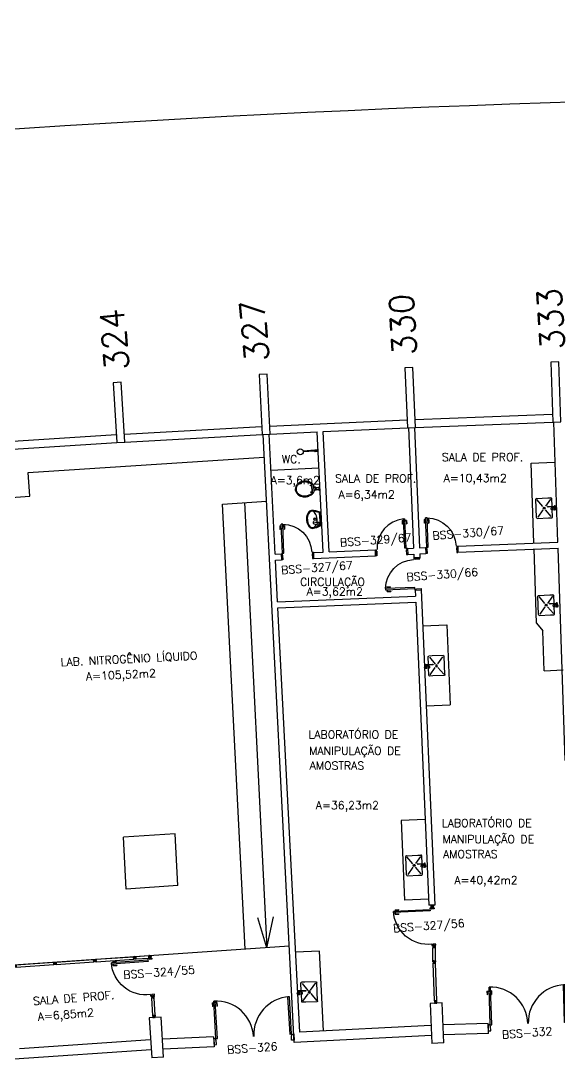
# Model space of a CAD drawing. Extents: x -152 to 150, y 325 to 437.
# Drawn here: x -27.46 to -14.01, y 411.15 to 437.11 of the extents above; entities that cross this region are included whole.
import ezdxf
from ezdxf.enums import TextEntityAlignment as Align

# ---------------------------------------------------------------- set-up
doc = ezdxf.new("R2010")
doc.units = 0
doc.header["$LTSCALE"] = 0.01
doc.header["$MEASUREMENT"] = 0
doc.header["$PDMODE"] = 98
doc.layers.get('0').update_dxf_attribs({"linetype": 'CONTINUOUS'})
doc.layers.get('DEFPOINTS').update_dxf_attribs({"linetype": 'CONTINUOUS'})
for name, color, linetype in [('ALV', 2, 'CONTINUOUS'), ('AREA', 2, 'CONTINUOUS'), ('BANC', 2, 'CONTINUOUS'), ('DIV', 2, 'CONTINUOUS'), ('ESQ', 1, 'CONTINUOUS'), ('ESTR', 3, 'CONTINUOUS'), ('NOPILAR1', 2, 'CONTINUOUS'), ('PEÇAS', 1, 'CONTINUOUS'), ('PISO', 1, 'CONTINUOUS'), ('TEXTO', 2, 'CONTINUOUS'), ('TEXTO-CENTRO-CUSTO', 2, 'CONTINUOUS'), ('TEXTO-ENDEREÇO', 2, 'CONTINUOUS')]:
    doc.layers.add(name, color=color, linetype=linetype)
doc.styles.add('1', font='romans.shx')
doc.styles.add('NOPILAR', font='simplex.shx', dxfattribs={"height": 0.6})
doc.styles.add('UNB-100', font='simplex.shx', dxfattribs={"height": 3})
doc.styles.add('UNB-100-1', font='simplex.shx', dxfattribs={"height": 0.2})
doc.dimstyles.new('1-600', dxfattribs={"dimtxt": 1.1, "dimasz": 2.5, "dimexe": 2, "dimexo": 4, "dimgap": 0.2, "dimtad": 1, "dimdec": 0, "dimzin": 4, "dimdsep": 46, "dimlunit": 6, "dimtxsty": '1', "dimblk1": 'NONE', "dimblk2": 'NONE', "dimsah": 1, "dimcen": 0, "dimclrd": 2, "dimclre": 2, "dimclrt": 2, "dimadec": 0, "dimazin": 0, "dimtfac": 1, "dimtdec": 0, "dimtmove": 2, "dimatfit": 3, "dimldrblk": 'NONE', "dimfxl": 0, "dimtolj": 1, "dimtzin": 0, "dimarcsym": 0})

# ---------------------------------------------------------------- blocks, each defined once
blk = doc.blocks.new('PILAR-SSC')
blk.add_lwpolyline([(0, 0), (0, -1.5), (0.2, -1.5), (0.2, 0)], close=True)
blk = doc.blocks.new('PTDP-SSC')
at = {"color": 2}
for p, q in [((0.055, 1.015), (0.09, 1.015)), ((0.055, 0.075), (0.055, 1.015)), ((0.09, 0.075), (0.09, 1.015)), ((1.91, 0.075), (1.91, 1.015)), ((1.945, 1.015), (1.91, 1.015)), ((1.945, 0.075), (1.945, 1.015)), ((0.05, 0.075), (0, 0.075)), ((0, 0.075), (0, -0.075)), ((0.05, 0.04), (0.05, 0.075)), ((0.06, 0.04), (0.05, 0.04)), ((0.055, 0.075), (0.09, 0.075)), ((0.06, -0.075), (0.06, 0.04)), ((1.945, 0.075), (1.91, 0.075)), ((1.94, -0.075), (1.94, 0.04)), ((1.94, 0.04), (1.95, 0.04)), ((1.95, 0.04), (1.95, 0.075)), ((1.95, 0.075), (2, 0.075)), ((2, 0.075), (2, -0.075)), ((0, -0.075), (0.06, -0.075)), ((2, -0.075), (1.94, -0.075))]:
    blk.add_line(p, q, dxfattribs=at)
at = {"color": 1}
for centre, start, end in [((0.055, 0.075), 0, 90), ((1.945, 0.075), 90, 180)]:
    blk.add_arc(centre, 0.94, start, end, dxfattribs=at)
blk = doc.blocks.new('*D68')
at = {"layer": 'DEFPOINTS', "color": 0}
for p in [(-16.911, 434.96), (25.872, 428.073), (25.783, 426.576), (-100.778, 416.69), (-100.424, 415.233)]:
    blk.add_point(p, dxfattribs=at)
at = {"layer": 'TEXTO-CENTRO-CUSTO', "color": 2, "lineweight": -2}
for p, q in [((26.11, 432.066), (26.377, 436.527)), ((-101.723, 420.577), (-102.785, 424.95))]:
    blk.add_line(p, q, dxfattribs=at)
blk.add_arc((0.36, 0.497), 434.806, 86.58537, 103.65854, dxfattribs=at)
at = {"layer": 'TEXTO-CENTRO-CUSTO', "color": 2, "insert": (-38.525, 434.313), "char_height": 1.1, "attachment_point": 5, "rotation": 5.122, "style": '1'}
blk.add_mtext('\\A1;Física', dxfattribs=at)
blk = doc.blocks.new('_NONE')
at = {"color": 0, "linetype": 'ByBlock'}
blk.add_circle((0, 0), 0.25, dxfattribs=at)
blk = doc.blocks.new('*D70')
at = {"layer": 'DEFPOINTS', "color": 0}
for p in [(-114.26, 419.921), (-107.85, 414.906), (-107.471, 413.455), (-114.89, 413.002), (-114.486, 411.557)]:
    blk.add_point(p, dxfattribs=at)
at = {"layer": 'TEXTO-CENTRO-CUSTO', "color": 2, "lineweight": -2}
for p, q in [((-108.86, 418.777), (-109.997, 423.13)), ((-115.966, 416.855), (-117.177, 421.189))]:
    blk.add_line(p, q, dxfattribs=at)
blk.add_arc((0.364, 0.48), 434.821, 104.63415, 105.60976, dxfattribs=at)
blk = doc.blocks.new('DIVMT-SSC')
for p, q in [((0, 0.005), (0, -0.005)), ((0, -0.005), (0, 0.005)), ((-0.03, -0.03), (-0.03, -0.97)), ((0.006, -0.03), (-0.006, -0.03)), ((-0.005, 0), (0.005, 0)), ((0.005, 0), (-0.005, 0)), ((0.006, -0.02), (0.006, -0.03)), ((0.03, -0.03), (0.03, -0.97)), ((0.03, -0.97), (-0.03, -0.97)), ((-0.006, -0.98), (-0.006, -0.97)), ((-0.006, -0.98), (0.006, -0.98)), ((0.006, -1.001), (-0.006, -1.001)), ((0.005, -0.97), (-0.005, -0.97)), ((0, -0.994), (0, -1.007)), ((0, -1.02), (0, -1.021)), ((0.006, -0.98), (0.006, -0.97))]:
    blk.add_line(p, q)
blk.add_lwpolyline([(0.006, -0.02), (-0.006, -0.02), (0.006, -0.02), (0.006, -0.03), (0.03, -0.03), (0.03, -0.008), (0.02, -0.008), (0.02, 0.008), (0.03, 0.008), (0.03, 0.03), (0.006, 0.03), (0.006, 0.02), (-0.006, 0.02), (-0.006, 0.03), (-0.03, 0.03), (-0.03, 0.008), (-0.02, 0.008), (-0.02, -0.008), (-0.03, -0.008), (-0.03, -0.03), (-0.006, -0.03), (-0.006, -0.02), (-0.006, -0.03)])
blk = doc.blocks.new('PDV2E-SSC')
at = {"layer": 'DIV'}
for p, q in [((0.034, 0.925), (0.034, 0.835)), ((0.034, 0.925), (0.074, 0.925)), ((0.044, 0.835), (0.034, 0.835)), ((0.044, 0.915), (0.044, 0.835)), ((0.044, 0.915), (0.074, 0.915)), ((0.076, 0.05), (0.076, 0.965)), ((0.106, 0.965), (0.076, 0.965)), ((0.106, 0.05), (0.106, 0.965)), ((0.148, 0.925), (0.108, 0.925)), ((0.138, 0.915), (0.108, 0.915)), ((0.138, 0.915), (0.138, 0.835)), ((0.138, 0.835), (0.148, 0.835)), ((0.148, 0.925), (0.148, 0.835)), ((0.031, 0.05), (0.031, -0.05)), ((0.051, 0.05), (0.031, 0.05)), ((0.051, 0.02), (0.051, 0.05)), ((0.051, 0.02), (0.061, 0.02)), ((0.061, -0.05), (0.061, 0.02)), ((0.076, 0.05), (0.106, 0.05)), ((0.95, 0.02), (0.94, 0.02)), ((0.94, -0.05), (0.94, 0.02)), ((0.95, 0.02), (0.95, 0.05)), ((0.95, 0.05), (0.97, 0.05)), ((0.97, 0.05), (0.97, 0.035)), ((0.97, 0.035), (0.97, -0.035)), ((0.031, -0.05), (0.061, -0.05)), ((0.97, -0.05), (0.94, -0.05)), ((0.97, -0.035), (0.97, -0.05))]:
    blk.add_line(p, q, dxfattribs=at)
at = {"layer": 'DIV', "color": 1}
blk.add_arc((0.076, 0.1), 0.865, 356.6786, 90, dxfattribs=at)
blk = doc.blocks.new('PD80-SSC')
at = {"color": 2}
for p, q in [((-0.777, 0.01), (-0.777, -0.03)), ((-0.777, 0.01), (-0.687, 0.01)), ((-0.687, 0), (-0.687, 0.01)), ((-0.075, 0), (0.075, 0)), ((-0.075, 0), (-0.075, -0.02)), ((0.075, -0.03), (0.075, 0)), ((-0.817, -0.065), (-0.817, -0.03)), ((-0.085, -0.03), (-0.817, -0.03)), ((-0.085, -0.065), (-0.817, -0.065)), ((-0.777, -0.105), (-0.777, -0.065)), ((-0.777, -0.105), (-0.687, -0.105)), ((-0.767, 0), (-0.767, -0.03)), ((-0.767, 0), (-0.687, 0)), ((-0.767, -0.095), (-0.767, -0.065)), ((-0.767, -0.095), (-0.687, -0.095)), ((-0.687, -0.095), (-0.687, -0.105)), ((-0.085, -0.03), (-0.085, -0.065)), ((-0.075, -0.02), (-0.04, -0.02)), ((-0.04, -0.03), (-0.04, -0.02)), ((-0.04, -0.03), (0.075, -0.03)), ((-0.04, -0.771), (0.075, -0.771)), ((-0.04, -0.771), (-0.04, -0.781)), ((0.075, -0.771), (0.075, -0.801)), ((-0.075, -0.781), (-0.04, -0.781)), ((-0.075, -0.801), (-0.075, -0.781)), ((-0.075, -0.801), (0.075, -0.801)), ((-0.075, -0.802), (0.075, -0.802))]:
    blk.add_line(p, q, dxfattribs=at)
at = {"color": 1}
blk.add_arc((-0.085, -0.03), 0.731, 182.6571, 270, dxfattribs=at)
blk = doc.blocks.new('LAVAT-P')
for p, q in [((-0.17, 0), (0.17, 0)), ((-0.157, -0.02), (0.157, -0.02)), ((0.063, -0.173), (0.094, -0.055)), ((0.069, -0.185), (0.09, -0.192)), ((0.102, -0.187), (0.151, -0.074))]:
    blk.add_line(p, q)
for points in [[(-0.225, -0.214, 0.136108), (-0.208, -0.262, 0.106861), (-0.155, -0.311, 0.073747), (-0.087, -0.339, 0.060305), (0, -0.349, 0.060305), (0.087, -0.339, 0.073747), (0.155, -0.311, 0.106861), (0.208, -0.262, 0.136108), (0.225, -0.214, 0.062982)], [(0.083, -0.096, 0.121735), (-0.082, -0.096, 0.073747), (-0.145, -0.122, 0.106861), (-0.192, -0.165, 0.153587), (-0.205, -0.208, 0.153587)], [(-0.205, -0.208, 0.153587), (-0.192, -0.251, 0.106861), (-0.145, -0.294, 0.073747), (-0.082, -0.32, 0.060305), (0, -0.329, 0.060305), (0.082, -0.32, 0.073747), (0.145, -0.294, 0.106861), (0.192, -0.251, 0.153587), (0.205, -0.208, 0.153587), (0.192, -0.165, 0.106861), (0.145, -0.122, 0.014792), (0.133, -0.115, 0.039243)]]:
    blk.add_lwpolyline(points, format="xyb")
for centre, radius in [((0, -0.135), 0.0347), ((0, -0.135), 0.0265), ((0.122, -0.065), 0.03)]:
    blk.add_circle(centre, radius)
for centre, radius, start, end in [((0.376, -0.254), 0.602, 155.0201, 176.1902), ((-0.376, -0.254), 0.602, 3.8098, 24.9799), ((0.376, -0.254), 0.582, 156.2686, 173.4578), ((0.073, -0.176), 0.01, 165.2139, 250.8603), ((0.122, -0.065), 0.0361, 302.4689, 199.2518), ((0.093, -0.183), 0.01, 250.8603, 336.5068), ((-0.376, -0.254), 0.582, 6.5422, 23.7314)]:
    blk.add_arc(centre, radius, start, end)
blk = doc.blocks.new('CHUV-P')
for p, q in [((-0.06, 0.01), (-0.351, 0.01)), ((-0.06, -0.02), (-0.06, 0.02)), ((-0.02, 0.015), (-0.06, 0.015)), ((-0.02, 0.005), (-0.06, 0.005)), ((-0.055, 0.025), (0, 0.025)), ((-0.02, 0.025), (-0.02, -0.025)), ((0, 0.025), (0, -0.025)), ((-0.06, -0.01), (-0.351, -0.01)), ((-0.02, -0.005), (-0.06, -0.005)), ((-0.02, -0.015), (-0.06, -0.015)), ((-0.02, -0.025), (-0.055, -0.025)), ((0, -0.025), (-0.02, -0.025))]:
    blk.add_line(p, q)
blk.add_circle((-0.425, 0), 0.075)
for centre, start, end in [((-0.055, 0.02), 90, 180), ((-0.055, -0.02), 180, 270)]:
    blk.add_arc(centre, 0.005, start, end)
blk = doc.blocks.new('VDC-P')
for p, q in [((-0.127, 0.192), (0.127, 0.192)), ((-0.109, 0.202), (0.109, 0.202)), ((-0.068, 0.152), (0.068, 0.152)), ((-0.05, 0.152), (-0.03, 0.11)), ((-0.05, 0.015), (-0.05, 0)), ((-0.05, 0), (0.05, 0)), ((0.045, 0.02), (-0.045, 0.02)), ((-0.04, 0.025), (-0.04, 0.02)), ((0.035, 0.03), (-0.035, 0.03)), ((-0.03, 0.152), (-0.03, 0.11)), ((0.03, 0.11), (-0.03, 0.11)), ((0.03, 0.1), (-0.03, 0.1)), ((-0.025, 0.1), (-0.025, 0.03)), ((0.025, 0.1), (0.025, 0.03)), ((0.03, 0.152), (0.03, 0.11)), ((0.05, 0.152), (0.03, 0.11)), ((0.04, 0.025), (0.04, 0.02)), ((0.05, 0.015), (0.05, 0))]:
    blk.add_line(p, q)
for points in [[(0.16, 0.244, 0.050424), (0.18, 0.288, 0.082137), (0.195, 0.381, 0.082137), (0.18, 0.474, 0.090148), (0.138, 0.549, 0.104406), (0.073, 0.601, 0.117345), (0, 0.619, 0.117345), (-0.073, 0.601, 0.104406), (-0.138, 0.549, 0.090148), (-0.18, 0.474, 0.082137), (-0.195, 0.381, 0.082137)], [(0.142, 0.254, 0.050424), (0.161, 0.295, 0.082137), (0.175, 0.381, 0.082137), (0.161, 0.468, 0.090148), (0.122, 0.536, 0.104406), (0.064, 0.583, 0.117345), (0, 0.599, 0.117345), (-0.064, 0.583, 0.104406), (-0.122, 0.536, 0.090148), (-0.161, 0.468, 0.082137), (-0.175, 0.381, 0.082137)], [(-0.195, 0.381, 0.082137), (-0.18, 0.288, 0.050424), (-0.16, 0.244, 0.104406)], [(-0.175, 0.381, 0.082137), (-0.161, 0.295, 0.050424), (-0.142, 0.254, 0.050424)]]:
    blk.add_lwpolyline(points, format="xyb")
for centre in [(-0.083, 0.226), (0.083, 0.226)]:
    blk.add_circle(centre, 0.0101)
for centre, radius, start, end in [((0.08, 0.36), 0.266, 205.6863, 226.7558), ((0.08, 0.36), 0.246, 205.6863, 219.7706), ((-0.068, 0.202), 0.05, 226.7558, 270), ((-0.045, 0.015), 0.005, 90, 180), ((-0.035, 0.025), 0.005, 90, 180), ((-0.03, 0.105), 0.005, 90, 270), ((0.03, 0.105), 0.005, 270, 90), ((0.035, 0.025), 0.005, 0, 90), ((0.045, 0.015), 0.005, 360, 90), ((0.068, 0.202), 0.05, 270, 313.2442), ((-0.08, 0.36), 0.266, 313.2442, 334.3137), ((-0.08, 0.36), 0.246, 320.2294, 334.3137)]:
    blk.add_arc(centre, radius, start, end)
blk = doc.blocks.new('INOXA1-P')
for p, q in [((0.043, 0.008), (0.043, -0.022)), ((0.062, 0.04), (0.071, 0.04)), ((0.131, 0.048), (0.076, 0.043)), ((0.131, -0.002), (0.076, 0.003)), ((0.12, 0.23), (0.12, 0.047)), ((0.22, 0.25), (0.14, 0.25)), ((0.15, 0.22), (0.287, 0.043)), ((0.5, 0.25), (0.22, 0.25)), ((0.353, 0.043), (0.49, 0.22)), ((0.52, 0.23), (0.52, -0.23)), ((0.22, -0.027), (0.054, -0.027)), ((0.22, -0.037), (0.054, -0.037)), ((0.063, -0.003), (0.063, -0.021)), ((0.12, -0.001), (0.12, -0.027)), ((0.12, -0.037), (0.12, -0.23)), ((0.22, -0.25), (0.14, -0.25)), ((0.15, -0.22), (0.287, -0.043)), ((0.231, -0.027), (0.22, -0.027)), ((0.231, -0.037), (0.22, -0.037)), ((0.5, -0.25), (0.22, -0.25)), ((0.353, -0.043), (0.49, -0.22))]:
    blk.add_line(p, q)
blk.add_lwpolyline([(0.076, 0.003), (0.072, 0.004), (0.069, 0.009), (0.067, 0.015), (0.066, 0.023), (0.067, 0.031), (0.069, 0.037), (0.072, 0.042), (0.076, 0.043)])
blk.add_lwpolyline([(0.131, 0.048), (0.137, 0.046), (0.143, 0.041), (0.147, 0.033), (0.148, 0.023), (0.147, 0.013), (0.143, 0.006), (0.137, 0), (0.131, -0.002), (0.125, 0), (0.119, 0.006), (0.115, 0.013), (0.114, 0.023), (0.115, 0.033), (0.119, 0.041), (0.125, 0.046)], close=True)
for radius in [0.0266, 0.0163]:
    blk.add_circle((0.32, 0), radius)
for centre, radius, start, end in [((0.054, 0.023), 0.0349, 36.1705, 252.2568), ((0.054, 0.023), 0.0189, 62.7367, 235.7375), ((0.073, -0.003), 0.01, 102.8285, 180), ((0.054, 0.023), 0.0349, 285.5373, 323.9987), ((0.14, 0.23), 0.02, 90, 180), ((0.5, 0.23), 0.02, 360, 90), ((0.054, -0.032), 0.0145, 20.161, 339.839), ((0.054, -0.032), 0.005, 90.0037, 269.9963), ((0.14, -0.23), 0.02, 180, 270), ((0.231, -0.032), 0.00738, 222.6559, 137.3441), ((0.231, -0.032), 0.005, 269.9935, 90.0065), ((0.5, -0.23), 0.02, 270, 360)]:
    blk.add_arc(centre, radius, start, end)

msp = doc.modelspace()

# ---------------------------------------------------------------- linework, layer by layer
at = {"layer": 'ALV'}
for p, q in [((-17.612, 427.145), (-14.181, 427.276)), ((-21.244, 426.975), (-17.814, 427.136)), ((-17.605, 426.945), (-14.173, 427.077)), ((-14.045, 424.079), (-14.147, 427.077)), ((-28.502, 426.544), (-25.075, 426.763)), ((-24.874, 426.775), (-21.445, 426.965)), ((-24.863, 426.576), (-21.434, 426.765)), ((-20.631, 411.571), (-21.408, 426.767)), ((-21.105, 423.779), (-21.258, 426.774)), ((-21.235, 426.776), (-20.06, 426.831)), ((-19.906, 423.83), (-20.06, 426.831)), ((-19.91, 426.838), (-17.804, 426.936)), ((-19.756, 423.836), (-19.91, 426.838)), ((-17.778, 426.938), (-17.65, 423.926)), ((-17.628, 426.944), (-17.5, 423.932)), ((-28.489, 426.344), (-25.062, 426.564)), ((-19.756, 423.836), (-18.603, 423.885)), ((-18.596, 423.735), (-18.603, 423.885)), ((-17.802, 423.919), (-17.65, 423.926)), ((-17.802, 423.919), (-17.795, 423.769)), ((-17.5, 423.932), (-17.348, 423.939)), ((-17.348, 423.939), (-17.343, 423.789)), ((-16.547, 423.973), (-14.045, 424.079)), ((-16.541, 423.822), (-16.547, 423.973)), ((-16.541, 423.823), (-14.04, 423.929)), ((-13.859, 418.615), (-14.04, 423.929)), ((-21.105, 423.779), (-20.953, 423.785)), ((-21.097, 423.629), (-20.948, 423.635)), ((-21.044, 422.581), (-21.097, 423.629)), ((-20.953, 423.785), (-20.948, 423.635)), ((-20.152, 423.819), (-19.906, 423.83)), ((-20.146, 423.669), (-20.152, 423.819)), ((-20.146, 423.669), (-18.596, 423.735)), ((-17.795, 423.769), (-17.644, 423.776)), ((-17.644, 423.776), (-17.639, 423.681)), ((-17.49, 423.687), (-17.641, 423.681)), ((-17.494, 423.782), (-17.343, 423.789)), ((-17.494, 423.782), (-17.49, 423.687)), ((-17.607, 422.88), (-17.455, 422.885)), ((-17.605, 422.88), (-17.599, 422.728)), ((-17.455, 422.885), (-17.12, 415.006)), ((-21.044, 422.581), (-17.599, 422.728)), ((-21.036, 422.431), (-17.592, 422.578)), ((-17.592, 422.578), (-17.27, 415)), ((-20.494, 411.828), (-21.036, 422.431)), ((-17.12, 415.006), (-17.27, 415)), ((-17.218, 411.996), (-20.494, 411.828)), ((-15.789, 412.047), (-16.911, 412.009)), ((-22.643, 411.714), (-23.915, 411.653)), ((-22.643, 411.714), (-22.629, 411.464)), ((-17.205, 411.746), (-20.631, 411.571)), ((-15.78, 411.797), (-16.902, 411.759)), ((-24.222, 411.635), (-27.494, 411.412)), ((-22.629, 411.464), (-23.902, 411.404)), ((-24.205, 411.386), (-27.627, 411.152))]:
    msp.add_line(p, q, dxfattribs=at)
at = {"layer": 'BANC'}
for p, q in [((-27.275, 425.821), (-21.379, 426.198)), ((-14.712, 426.053), (-14.13, 426.077)), ((-14.645, 424.059), (-14.712, 426.053)), ((-27.234, 425.222), (-27.275, 425.821)), ((-28.431, 425.146), (-27.234, 425.222)), ((-14.576, 422.055), (-14.639, 423.909)), ((-14.576, 422.055), (-14.42, 421.861)), ((-17.417, 421.985), (-16.818, 422.01)), ((-16.818, 422.01), (-16.732, 420.012)), ((-14.386, 420.862), (-14.42, 421.861)), ((-14.386, 420.862), (-13.909, 420.882)), ((-17.332, 419.987), (-16.732, 420.012)), ((-17.361, 417.148), (-17.961, 417.122)), ((-17.961, 417.122), (-17.875, 415.124)), ((-23.601, 416.789), (-24.899, 416.701)), ((-24.832, 415.402), (-24.899, 416.701)), ((-23.535, 415.491), (-23.601, 416.789)), ((-23.535, 415.491), (-24.832, 415.402)), ((-17.276, 415.15), (-17.875, 415.124)), ((-19.997, 413.856), (-20.596, 413.826)), ((-19.895, 411.859), (-19.997, 413.856))]:
    msp.add_line(p, q, dxfattribs=at)
at = {"layer": 'DIV'}
for p, q in [((-17.189, 415.003), (-17.21, 415.002)), ((-17.208, 414.942), (-17.21, 415.002)), ((-17.209, 414.978), (-17.21, 415.002)), ((-17.2, 414.979), (-17.209, 414.978)), ((-17.2, 414.979), (-17.209, 414.978)), ((-17.209, 414.967), (-17.209, 414.977)), ((-17.199, 414.967), (-17.209, 414.966)), ((-17.199, 414.967), (-17.209, 414.966)), ((-17.209, 414.966), (-17.208, 414.942)), ((-17.186, 414.943), (-17.208, 414.942)), ((-17.2, 414.979), (-17.199, 414.967)), ((-17.199, 414.967), (-17.2, 414.979)), ((-17.189, 415.003), (-17.188, 414.993)), ((-17.172, 414.994), (-17.188, 414.993)), ((-17.186, 414.973), (-17.172, 414.974)), ((-17.17, 414.954), (-17.186, 414.953)), ((-17.186, 414.943), (-17.186, 414.953)), ((-17.184, 414.973), (-17.174, 414.974)), ((-17.174, 414.974), (-17.184, 414.973)), ((-17.178, 414.967), (-17.179, 414.98)), ((-17.179, 414.979), (-17.179, 414.968)), ((-17.179, 414.968), (-17.179, 414.979)), ((-17.173, 415.004), (-17.151, 415.005)), ((-17.173, 415.004), (-17.172, 414.994)), ((-17.17, 414.944), (-17.17, 414.954)), ((-17.17, 414.944), (-17.148, 414.945)), ((-17.16, 414.974), (-17.158, 414.974)), ((-17.159, 414.98), (-17.15, 414.981)), ((-17.159, 414.98), (-17.15, 414.981)), ((-17.159, 414.98), (-17.158, 414.968)), ((-17.158, 414.968), (-17.159, 414.98)), ((-17.158, 414.968), (-17.149, 414.969)), ((-17.158, 414.968), (-17.149, 414.969)), ((-17.151, 415.005), (-17.15, 414.984)), ((-17.148, 414.945), (-17.151, 415.005)), ((-17.151, 415.005), (-17.15, 414.981)), ((-17.15, 414.984), (-17.15, 415.002)), ((-17.149, 414.97), (-17.149, 414.98)), ((-17.148, 414.945), (-17.149, 414.969)), ((-17.145, 413.999), (-17.167, 413.998)), ((-17.166, 413.974), (-17.167, 413.998)), ((-17.145, 413.999), (-17.144, 413.989)), ((-17.129, 414), (-17.107, 414.001)), ((-17.129, 414), (-17.129, 413.99)), ((-17.107, 414.001), (-17.106, 413.98)), ((-17.104, 413.941), (-17.107, 414.001)), ((-17.107, 414.001), (-17.106, 413.977)), ((-17.106, 413.98), (-17.107, 413.998)), ((-24.585, 413.72), (-24.264, 413.742)), ((-24.242, 413.743), (-24.264, 413.742)), ((-24.26, 413.682), (-24.264, 413.742)), ((-24.263, 413.718), (-24.264, 413.742)), ((-24.242, 413.743), (-24.242, 413.733)), ((-24.226, 413.735), (-24.242, 413.733)), ((-24.226, 413.745), (-24.204, 413.746)), ((-24.226, 413.745), (-24.226, 413.735)), ((-24.204, 413.746), (-24.203, 413.725)), ((-24.2, 413.686), (-24.204, 413.746)), ((-24.204, 413.746), (-24.203, 413.722)), ((-24.203, 413.725), (-24.204, 413.743)), ((-17.156, 413.974), (-17.166, 413.974)), ((-17.165, 413.962), (-17.164, 413.938)), ((-17.156, 413.962), (-17.165, 413.962)), ((-17.165, 413.609), (-17.164, 413.938)), ((-17.142, 413.939), (-17.164, 413.938)), ((-17.156, 413.962), (-17.156, 413.974)), ((-17.129, 413.99), (-17.144, 413.989)), ((-17.127, 413.95), (-17.143, 413.949)), ((-17.142, 413.939), (-17.143, 413.949)), ((-17.141, 413.969), (-17.131, 413.97)), ((-17.131, 413.97), (-17.141, 413.969)), ((-17.136, 413.974), (-17.135, 413.964)), ((-17.135, 413.964), (-17.136, 413.974)), ((-17.126, 413.94), (-17.127, 413.95)), ((-17.126, 413.94), (-17.104, 413.941)), ((-17.115, 413.976), (-17.106, 413.977)), ((-17.115, 413.976), (-17.106, 413.977)), ((-17.115, 413.976), (-17.115, 413.964)), ((-17.115, 413.964), (-17.115, 413.976)), ((-17.115, 413.964), (-17.105, 413.965)), ((-17.115, 413.964), (-17.105, 413.965)), ((-17.105, 413.966), (-17.106, 413.976)), ((-17.104, 413.941), (-17.105, 413.965)), ((-17.105, 413.612), (-17.104, 413.939)), ((-24.623, 413.717), (-24.645, 413.715)), ((-24.643, 413.691), (-24.645, 413.715)), ((-24.633, 413.692), (-24.643, 413.691)), ((-24.642, 413.68), (-24.64, 413.656)), ((-24.633, 413.68), (-24.642, 413.68)), ((-24.619, 413.657), (-24.64, 413.656)), ((-24.633, 413.68), (-24.633, 413.692)), ((-24.623, 413.717), (-24.622, 413.707)), ((-24.606, 413.708), (-24.622, 413.707)), ((-24.603, 413.668), (-24.619, 413.667)), ((-24.619, 413.657), (-24.619, 413.667)), ((-24.618, 413.687), (-24.608, 413.688)), ((-24.608, 413.688), (-24.618, 413.687)), ((-24.613, 413.693), (-24.612, 413.683)), ((-24.612, 413.683), (-24.613, 413.693)), ((-24.607, 413.718), (-24.585, 413.72)), ((-24.607, 413.718), (-24.606, 413.708)), ((-24.603, 413.658), (-24.603, 413.668)), ((-24.603, 413.658), (-24.581, 413.66)), ((-24.593, 413.695), (-24.583, 413.696)), ((-24.593, 413.695), (-24.583, 413.696)), ((-24.593, 413.695), (-24.592, 413.683)), ((-24.592, 413.683), (-24.593, 413.695)), ((-24.592, 413.683), (-24.582, 413.684)), ((-24.592, 413.683), (-24.582, 413.684)), ((-24.585, 413.72), (-24.583, 413.699)), ((-24.581, 413.66), (-24.585, 413.72)), ((-24.585, 413.72), (-24.583, 413.696)), ((-24.583, 413.699), (-24.585, 413.717)), ((-24.582, 413.685), (-24.583, 413.695)), ((-24.581, 413.66), (-24.582, 413.684)), ((-24.581, 413.66), (-24.26, 413.682)), ((-24.253, 413.719), (-24.263, 413.718)), ((-24.253, 413.719), (-24.263, 413.718)), ((-24.262, 413.707), (-24.263, 413.717)), ((-24.252, 413.707), (-24.262, 413.706)), ((-24.252, 413.707), (-24.262, 413.706)), ((-24.262, 413.706), (-24.26, 413.682)), ((-24.238, 413.684), (-24.26, 413.682)), ((-24.253, 413.719), (-24.252, 413.707)), ((-24.252, 413.707), (-24.253, 413.719)), ((-24.239, 413.714), (-24.225, 413.715)), ((-24.223, 413.695), (-24.239, 413.694)), ((-24.238, 413.684), (-24.239, 413.694)), ((-24.237, 413.714), (-24.227, 413.714)), ((-24.227, 413.714), (-24.237, 413.714)), ((-24.233, 413.719), (-24.232, 413.709)), ((-24.232, 413.709), (-24.233, 413.719)), ((-24.231, 413.708), (-24.232, 413.72)), ((-24.222, 413.685), (-24.223, 413.695)), ((-24.222, 413.685), (-24.2, 413.686)), ((-24.213, 413.715), (-24.212, 413.716)), ((-24.212, 413.722), (-24.203, 413.722)), ((-24.212, 413.722), (-24.211, 413.71)), ((-24.212, 413.722), (-24.203, 413.722)), ((-24.211, 413.71), (-24.212, 413.722)), ((-24.211, 413.71), (-24.202, 413.71)), ((-24.211, 413.71), (-24.202, 413.71)), ((-24.202, 413.711), (-24.203, 413.721)), ((-24.2, 413.686), (-24.202, 413.71)), ((-17.143, 413.61), (-17.165, 413.609)), ((-17.164, 413.585), (-17.165, 413.609)), ((-17.154, 413.586), (-17.164, 413.585)), ((-17.154, 413.574), (-17.163, 413.573)), ((-17.163, 413.573), (-17.162, 413.549)), ((-17.14, 413.55), (-17.162, 413.549)), ((-17.154, 413.574), (-17.154, 413.586)), ((-17.143, 413.61), (-17.143, 413.6)), ((-17.127, 413.601), (-17.143, 413.6)), ((-17.125, 413.561), (-17.141, 413.56)), ((-17.14, 413.55), (-17.141, 413.56)), ((-17.139, 413.58), (-17.129, 413.581)), ((-17.129, 413.581), (-17.139, 413.58)), ((-17.134, 413.586), (-17.134, 413.576)), ((-17.134, 413.576), (-17.134, 413.586)), ((-17.127, 413.611), (-17.105, 413.612)), ((-17.127, 413.611), (-17.127, 413.601)), ((-17.124, 413.551), (-17.125, 413.561)), ((-17.124, 413.551), (-17.102, 413.552)), ((-17.114, 413.588), (-17.104, 413.588)), ((-17.114, 413.588), (-17.113, 413.576)), ((-17.114, 413.588), (-17.104, 413.588)), ((-17.113, 413.576), (-17.114, 413.588)), ((-17.113, 413.576), (-17.104, 413.576)), ((-17.113, 413.576), (-17.104, 413.576)), ((-17.105, 413.612), (-17.104, 413.591)), ((-17.102, 413.552), (-17.105, 413.612)), ((-17.105, 413.612), (-17.104, 413.588)), ((-17.104, 413.591), (-17.105, 413.609)), ((-17.104, 413.577), (-17.104, 413.587)), ((-17.102, 413.552), (-17.104, 413.576)), ((-24.172, 412.741), (-24.194, 412.739)), ((-24.193, 412.715), (-24.194, 412.739)), ((-24.183, 412.716), (-24.193, 412.715)), ((-24.182, 412.704), (-24.192, 412.703)), ((-24.192, 412.703), (-24.19, 412.679)), ((-24.182, 412.704), (-24.183, 412.716)), ((-24.172, 412.741), (-24.172, 412.731)), ((-24.156, 412.732), (-24.172, 412.731)), ((-24.168, 412.711), (-24.157, 412.712)), ((-24.157, 412.712), (-24.168, 412.711)), ((-24.163, 412.716), (-24.162, 412.706)), ((-24.162, 412.706), (-24.163, 412.716)), ((-24.157, 412.742), (-24.135, 412.743)), ((-24.157, 412.742), (-24.156, 412.732)), ((-24.142, 412.719), (-24.133, 412.719)), ((-24.142, 412.719), (-24.142, 412.707)), ((-24.142, 412.719), (-24.133, 412.719)), ((-24.142, 412.707), (-24.142, 412.719)), ((-24.142, 412.707), (-24.132, 412.708)), ((-24.142, 412.707), (-24.132, 412.708)), ((-24.135, 412.743), (-24.133, 412.722)), ((-24.13, 412.684), (-24.135, 412.743)), ((-24.135, 412.743), (-24.133, 412.719)), ((-24.133, 412.722), (-24.134, 412.74)), ((-24.132, 412.709), (-24.133, 412.718)), ((-24.13, 412.684), (-24.132, 412.708)), ((-24.168, 412.681), (-24.19, 412.679)), ((-24.165, 412.249), (-24.19, 412.679)), ((-24.153, 412.692), (-24.169, 412.691)), ((-24.168, 412.681), (-24.169, 412.691)), ((-24.152, 412.682), (-24.153, 412.692)), ((-24.152, 412.682), (-24.13, 412.684)), ((-24.105, 412.253), (-24.13, 412.682)), ((-24.143, 412.25), (-24.165, 412.249)), ((-24.163, 412.225), (-24.165, 412.249)), ((-24.154, 412.226), (-24.163, 412.225)), ((-24.153, 412.214), (-24.162, 412.213)), ((-24.162, 412.213), (-24.161, 412.189)), ((-24.139, 412.191), (-24.161, 412.189)), ((-24.153, 412.214), (-24.154, 412.226)), ((-24.143, 412.25), (-24.142, 412.24)), ((-24.126, 412.242), (-24.142, 412.24)), ((-24.124, 412.202), (-24.139, 412.201)), ((-24.139, 412.191), (-24.139, 412.201)), ((-24.138, 412.221), (-24.128, 412.221)), ((-24.128, 412.221), (-24.138, 412.221)), ((-24.133, 412.226), (-24.133, 412.216)), ((-24.133, 412.216), (-24.133, 412.226)), ((-24.127, 412.252), (-24.105, 412.253)), ((-24.127, 412.252), (-24.126, 412.242)), ((-24.123, 412.192), (-24.124, 412.202)), ((-24.123, 412.192), (-24.101, 412.193)), ((-24.113, 412.229), (-24.103, 412.229)), ((-24.113, 412.229), (-24.112, 412.217)), ((-24.113, 412.229), (-24.103, 412.229)), ((-24.112, 412.217), (-24.113, 412.229)), ((-24.112, 412.217), (-24.103, 412.217)), ((-24.112, 412.217), (-24.103, 412.217)), ((-24.105, 412.253), (-24.104, 412.232)), ((-24.101, 412.193), (-24.105, 412.253)), ((-24.105, 412.253), (-24.103, 412.229)), ((-24.104, 412.232), (-24.105, 412.25)), ((-24.103, 412.218), (-24.103, 412.228)), ((-24.101, 412.193), (-24.103, 412.217))]:
    msp.add_line(p, q, dxfattribs=at)
at = {"layer": 'ESQ'}
for p, q in [((-15.82, 412.855), (-15.78, 412.858)), ((-15.82, 412.855), (-15.814, 412.765)), ((-15.804, 412.766), (-15.814, 412.765)), ((-15.81, 412.846), (-15.78, 412.848)), ((-15.81, 412.846), (-15.804, 412.766)), ((-15.706, 412.862), (-15.746, 412.86)), ((-15.715, 412.852), (-15.745, 412.85)), ((-15.715, 412.852), (-15.71, 412.772)), ((-15.71, 412.772), (-15.7, 412.773)), ((-15.706, 412.862), (-15.7, 412.773)), ((-22.677, 412.563), (-22.637, 412.565)), ((-22.677, 412.563), (-22.671, 412.473)), ((-22.661, 412.474), (-22.671, 412.473)), ((-22.666, 412.553), (-22.636, 412.555)), ((-22.666, 412.553), (-22.661, 412.474)), ((-22.562, 412.57), (-22.602, 412.568)), ((-22.572, 412.56), (-22.602, 412.558)), ((-22.572, 412.56), (-22.566, 412.48)), ((-22.566, 412.48), (-22.557, 412.481)), ((-22.562, 412.57), (-22.556, 412.481))]:
    msp.add_line(p, q, dxfattribs=at)
at = {"layer": 'ESTR'}
for p, q in [((-16.938, 412.558), (-17.237, 412.545)), ((-17.237, 412.545), (-17.195, 411.546)), ((-16.895, 411.559), (-16.938, 412.558)), ((-23.951, 412.202), (-24.251, 412.184)), ((-24.251, 412.184), (-24.191, 411.186)), ((-23.892, 411.204), (-23.951, 412.202)), ((-16.895, 411.559), (-17.194, 411.546)), ((-23.892, 411.204), (-24.191, 411.186))]:
    msp.add_line(p, q, dxfattribs=at)
at = {"layer": 'PISO'}
for p, q in [((-21.212, 425.876), (-20.018, 425.932)), ((-22.421, 425.029), (-21.323, 425.099)), ((-21.852, 413.902), (-22.421, 425.029)), ((-21.872, 425.064), (-21.314, 413.938)), ((-21.314, 413.938), (-21.541, 414.689)), ((-21.314, 413.938), (-21.151, 414.708)), ((-20.754, 413.976), (-27.637, 413.507))]:
    msp.add_line(p, q, dxfattribs=at)
at = {"layer": 'TEXTO-ENDEREÇO'}
msp.add_line((-15.78, 411.797), (-15.789, 412.047), dxfattribs=at)

# ---------------------------------------------------------------- block references
at = {"layer": 'DIV', "xscale": -1}
for name, p, rotation in [('PDV2E-SSC', (-17.188, 414.968), 92.74125445770912), ('DIVMT-SSC', (-27.605, 413.479), 93.9853265388429), ('DIVMT-SSC', (-26.608, 413.549), 93.9853265388429), ('DIVMT-SSC', (-25.61, 413.618), 93.9853265388429), ('PDV2E-SSC', (-24.241, 413.708), 94.24125445770967)]:
    msp.add_blockref(name, p, dxfattribs=dict(at, rotation=rotation))
at = {"layer": 'DIV', "rotation": 182.2253277069129}
msp.add_blockref('DIVMT-SSC', (-17.095, 412.582), dxfattribs=at)
at = {"layer": 'ESQ'}
for name, p, rotation in [('PD80-SSC', (-17.798, 423.844), 272.5553999300945), ('PTDP-SSC', (-15.785, 411.938), 1.759536504845241), ('PTDP-SSC', (-22.636, 411.589), 3.27508421682561)]:
    msp.add_blockref(name, p, dxfattribs=dict(at, rotation=rotation))
at = {"layer": 'ESQ', "xscale": -1}
for p, rotation in [((-17.345, 423.864), 92.32375427940498), ((-20.95, 423.71), 92.32375427940498), ((-17.532, 422.883), 182.3237542794319)]:
    msp.add_blockref('PD80-SSC', p, dxfattribs=dict(at, rotation=rotation))
at = {"layer": 'ESTR'}
for p, rotation in [((-14.223, 428.576), 1.951219512195146), ((-21.51, 428.264), 2.926829268292534), ((-17.867, 428.435), 2.439024390242575), ((-25.151, 428.061), 3.414634146341412)]:
    msp.add_blockref('PILAR-SSC', p, dxfattribs=dict(at, rotation=rotation))
at = {"layer": 'PEÇAS'}
for name, p, rotation in [('CHUV-P', (-20.055, 426.366), 4.22848289794466), ('VDC-P', (-19.986, 425.419), 92.0800036023911), ('INOXA1-P', (-14.067, 424.941), 182.4390243902523), ('LAVAT-P', (-19.974, 424.658), 273.5087561296046), ('INOXA1-P', (-14.016, 422.516), 182.4390243902523), ('INOXA1-P', (-17.315, 416.01), 182.4390243902523)]:
    msp.add_blockref(name, p, dxfattribs=dict(at, rotation=rotation))
at = {"layer": 'PEÇAS', "xscale": -1, "rotation": 182.4401298192475}
for p in [(-17.395, 420.973), (-20.574, 412.819)]:
    msp.add_blockref('INOXA1-P', p, dxfattribs=at)

# ---------------------------------------------------------------- texts
at = {"layer": 'AREA', "style": 'UNB-100'}
for s, p in [('A=3,6m2', (-21.22, 425.524)), ('A=10,43m2', (-16.898, 425.579)), ('A=6,34m2', (-19.524, 425.166)), ('A=3,62m2', (-20.321, 422.74)), ('A=36,23m2', (-20.091, 417.4)), ('A=40,42m2', (-16.628, 415.531))]:
    msp.add_text(s, height=0.2, dxfattribs=at).set_placement(p)
for s, rotation, p in [('A=105,52m2', 2.8327, (-25.828, 420.619)), ('A=6,85m2', 4.4272, (-27.03, 412.115))]:
    msp.add_text(s, height=0.2, rotation=rotation, dxfattribs=at).set_placement(p)
at = {"layer": 'NOPILAR1', "style": 'NOPILAR'}
for s, rotation, p in [('333', 93.3978, (-13.873, 428.903)), ('330', 93.3978, (-17.57, 428.762)), ('324', 95.1489, (-24.755, 428.397)), ('327', 95.1489, (-21.258, 428.615))]:
    msp.add_text(s, height=0.6, rotation=rotation, dxfattribs=at).set_placement(p)
at = {"layer": 'TEXTO', "style": 'UNB-100'}
for s, p in [('WC.', (-20.939, 426.052)), ('SALA DE PROF.', (-16.942, 426.102)), ('SALA DE PROF.', (-19.612, 425.569)), ('CIRCULAÇÃO', (-20.484, 422.983)), ('LABORATÓRIO DE', (-20.275, 419.167)), ('MANIPULAÇÃO DE', (-20.257, 418.761)), ('AMOSTRAS', (-20.245, 418.39)), ('LABORATÓRIO DE', (-16.942, 416.956)), ('MANIPULAÇÃO DE', (-16.925, 416.551)), ('AMOSTRAS', (-16.912, 416.18))]:
    msp.add_text(s, height=0.2, dxfattribs=at).set_placement(p)
for s, rotation, p in [('LAB. NITROGÊNIO LÍQUIDO', 2.8327, (-26.46, 420.974)), ('SALA DE PROF.', 4.4272, (-27.146, 412.503))]:
    msp.add_text(s, height=0.2, rotation=rotation, dxfattribs=at).set_placement(p)
at = {"layer": 'TEXTO-ENDEREÇO', "style": 'UNB-100-1'}
for s, p in [('BSS-330/67', (-16.277, 424.203)), ('BSS-329/67', (-18.587, 424.031)), ('BSS-327/67', (-20.056, 423.34)), ('BSS-330/66', (-16.925, 423.168)), ('BSS-327/56', (-17.262, 414.39)), ('BSS-324/55', (-23.999, 413.225)), ('BSS-332', (-14.805, 411.711)), ('BSS-326', (-21.671, 411.333))]:
    msp.add_text(s, height=0.2, rotation=4.2397, dxfattribs=at).set_placement(p, align=Align.CENTER)

# ---------------------------------------------------------------- dimensions: what is measured, and where the dimension line sits
at = {"layer": 'TEXTO-CENTRO-CUSTO'}
for base, line1, line2, text, picture, middle in [((-16.911, 434.96), ((-100.778, 416.69), (-100.424, 415.233)), ((25.872, 428.073), (25.783, 426.576)), 'Física', '*D68', (-38.525, 434.313)), ((-114.26, 419.921), ((-114.89, 413.002), (-114.486, 411.557)), ((-107.85, 414.906), (-107.471, 413.455)), ' ', '*D70', (-0.757, 435.187))]:
    dim = msp.add_angular_dim_2l(base=base, line1=line1, line2=line2, text=text, dimstyle='1-600', override={"dimazin": 1}, dxfattribs=at)
    dim.commit()
    dim.dimension.update_dxf_attribs({"geometry": picture, "text_midpoint": middle})

doc.saveas('drawing.dxf')
